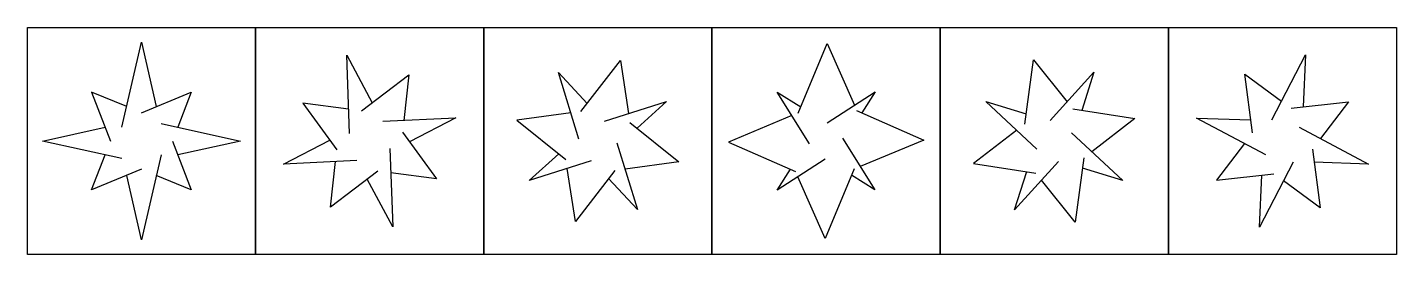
# Model space of a CAD drawing. Header units: millimetres. Extents: x 1655 to 8362, y 1153 to 2267.
import ezdxf

# ---------------------------------------------------------------- set-up
doc = ezdxf.new("R2010")
doc.units = ezdxf.units.MM

msp = doc.modelspace()

# ---------------------------------------------------------------- linework, layer by layer
at = {"color": 1}
for points in [[(1655, 2266.9), (2772.8, 2266.9), (2772.8, 1153.4), (1655, 1153.4)], [(2772.8, 2266.9), (3890.7, 2266.9), (3890.7, 1153.4), (2772.8, 1153.4)], [(3890.7, 2266.9), (5008.5, 2266.9), (5008.5, 1153.4), (3890.7, 1153.4)], [(5008.5, 2266.9), (6126.4, 2266.9), (6126.4, 1153.4), (5008.5, 1153.4)], [(6126.4, 2266.9), (7244.2, 2266.9), (7244.2, 1153.4), (6126.4, 1153.4)], [(7244.2, 2266.9), (8362.1, 2266.9), (8362.1, 1153.4), (7244.2, 1153.4)]]:
    msp.add_lwpolyline(points, close=True, dxfattribs=at)
for points in [[(2118, 1777.5), (2213.9, 2193.9), (2286.5, 1878.6)], [(5430.3, 1847.2), (5572.3, 2188.6), (5705.8, 1885.1)], [(3232.7, 1746.4), (3219, 2130.7), (3343.5, 1896.4)], [(4366.5, 1854.1), (4559.8, 2105.2), (4599.8, 1845)], [(6541.4, 1793.2), (6583.2, 2107.4), (6747.9, 1902.1)], [(7751.4, 1813.3), (7916.3, 2132.4), (7904.3, 1877)], [(3292.3, 1857.3), (3523.1, 2033.8), (3498.6, 1811.3)], [(4356.2, 1718.5), (4256.1, 2045.3), (4397.1, 1893.9)], [(6664.6, 1810.6), (6879.6, 2046.6), (6820.2, 1860.3)], [(7656, 1749.6), (7618.5, 2037.6), (7798.9, 1905.3)], [(2141.3, 1878.6), (1969.7, 1949.3), (2062.8, 1710.1)], [(2213.9, 1848.6), (2458, 1949.3), (2391.2, 1777.5)], [(5486.6, 1696), (5328, 1949.6), (5443, 1877.6)], [(5572.7, 1799.7), (5807.8, 1950.5), (5742.4, 1848.5)], [(3228.5, 1865.6), (3004.2, 1894.8), (3171.2, 1667.1)], [(4482, 1807.5), (4786.1, 1904.4), (4641.5, 1772.8)], [(6600.3, 1670.7), (6350.1, 1903.7), (6548, 1843)], [(7846.1, 1870.6), (8126.8, 1901.5), (7989.4, 1721.9)], [(3395.3, 1806.5), (3754, 1823.3), (3526.9, 1705.9)], [(4316.7, 1847.4), (4052.3, 1812.2), (4292.6, 1619.5)], [(5399.9, 1834.6), (5088.9, 1705.2), (5417.9, 1560.6)], [(5717, 1859.7), (6045.9, 1715), (5734.9, 1585.7)], [(6775.9, 1867.1), (7080.3, 1820.3), (6869, 1657.7)], [(7722.2, 1642.5), (7382.6, 1822.8), (7647.7, 1813.4)], [(2118, 1625), (1728.2, 1710.1), (2036.6, 1777.5)], [(2309.8, 1795.3), (2699.6, 1710.1), (2391.2, 1642.8)], [(3492.2, 1753.1), (3659.2, 1525.5), (3435, 1554.7)], [(4606.6, 1800.8), (4846.8, 1608), (4582.5, 1572.8)], [(6501.6, 1762.6), (6290.2, 1599.9), (6594.6, 1553.1)], [(6770.3, 1749.6), (7020.5, 1516.6), (6822.6, 1577.2)], [(7884, 1777.8), (8223.7, 1597.4), (7958.6, 1606.9)], [(2365, 1710.1), (2458, 1470.9), (2286.5, 1541.7)], [(3268.2, 1613.8), (2909.5, 1597), (3136.6, 1714.3)], [(4543, 1701.8), (4643.1, 1375), (4502, 1526.4)], [(5648.2, 1724.2), (5806.9, 1470.7), (5691.9, 1542.6)], [(7616.9, 1698.4), (7479.5, 1518.8), (7760.1, 1549.6)], [(2213.9, 1571.6), (1969.7, 1470.9), (2036.6, 1642.8)], [(2309.8, 1642.8), (2213.9, 1226.3), (2141.3, 1541.7)], [(3430.8, 1673.9), (3444.4, 1289.6), (3320, 1523.9)], [(4417.2, 1612.8), (4113.1, 1515.9), (4257.7, 1647.5)], [(5562.1, 1620.5), (5327, 1469.7), (5392.5, 1571.8)], [(6829.2, 1627), (6787.4, 1312.9), (6622.7, 1518.2)], [(7950.3, 1670.7), (7987.8, 1382.6), (7807.3, 1515)], [(3371.2, 1563), (3140.4, 1386.5), (3164.8, 1608.9)], [(4532.7, 1566.2), (4339.4, 1315.1), (4299.4, 1575.2)], [(5704.5, 1573), (5562.5, 1231.6), (5429.1, 1535.2)], [(6705.9, 1609.6), (6491, 1373.6), (6550.4, 1559.9)], [(7854.8, 1606.9), (7690, 1287.9), (7701.9, 1543.2)]]:
    msp.add_lwpolyline(points, dxfattribs=at)

doc.saveas('drawing.dxf')
